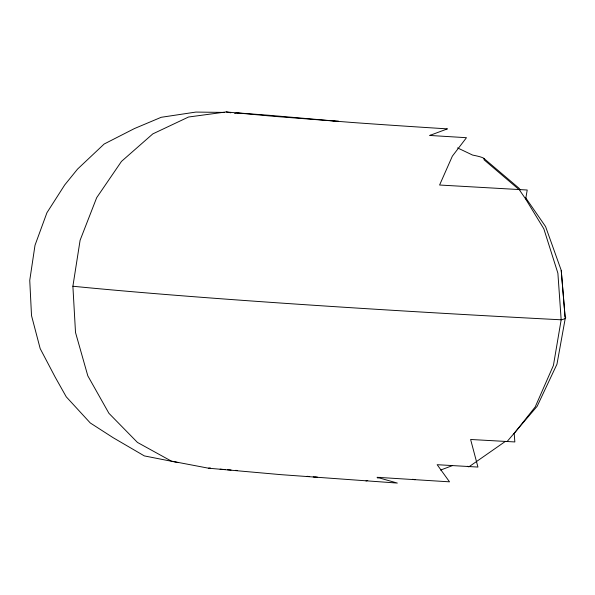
<?xml version="1.0" encoding="UTF-8"?>
<svg xmlns="http://www.w3.org/2000/svg" width="595" height="595" viewBox="0 0 595 595"><rect width="100%" height="100%" fill="white"/><g stroke="black" fill="none" stroke-linecap="round" stroke-linejoin="round"><path stroke-width="0.89" d="M514.192 433.428L514.846 441.944L470.615 439.482L477.941 467.068L437.161 464.695L449.522 481.831L377.051 477.302L397.326 483.066L280.862 474.646L208.488 468.198L171.397 461.132L137.438 442.42L108.93 413.317L87.807 375.817L75.513 332.471L72.888 286.24L80.102 240.261L96.68 197.681L121.477 161.401L152.811 133.89L188.541 117.014L226.234 111.934L273.715 116.315L353.668 122.585A477.354 15.834 2.8 0 0 447.44 128.87L429.709 135.452L466.465 137.698L452.356 156.15L439.593 185.023L527.215 190.013L525.675 199.035M513.998 433.673L535.202 406.95L553.424 365.412L561.167 319.798L557.887 273.202L543.83 228.8L525.497 198.745L519.346 189.835L483.943 159.698A483.289 15.753 2.8 0 0 472.609 155.079L457.562 147.91M505.453 441.349L468.853 466.874L467.335 466.257M440.612 470.065L452.557 465.558M365.985 480.961L367.755 480.5M377.49 477.986L380.146 477.302M234.631 113.407L237.346 112.879L269.334 115.311L334.918 121.038M208.488 468.198L210.325 467.953M224.479 112.418L195.896 112.076L161.193 117.297L134.411 128.572L104.155 144.02L77.581 169.062L64.706 184.948L46.931 212.727L35.008 245.266L29.75 280.357L31.513 315.588L40.177 348.581L55.149 377.074L66.253 396.828L90.276 422.971L113.154 437.704L144.347 455.911L178.455 462.635M220.105 469.165L225.587 469.581M227.416 469.723L231.068 469.998M235.642 470.34L237.464 470.481M307.005 476.305L309.675 476.565M313.23 476.9L317.678 477.324A177.392 149.36 -84.3 0 1 314.971 477.22M226.234 111.934L230.756 112.797M237.346 112.879L239.123 113.266M483.78 158.329L519.16 188.355L520.216 189.887M525.504 197.525L545.578 226.569L561.234 270.361L565.25 318.377L556.972 364.185L537.159 406.273L507.126 441.512M561.234 270.361L565.049 316.748A572.234 18.653 2.8 0 1 561.167 319.798A655.393 21.732 2.8 0 1 72.888 286.24M412.61 479.265A440.404 14.354 2.8 0 1 415.005 479.711M430.088 135.273A440.389 14.354 2.8 0 1 431.658 135.571M333.111 121.001A177.392 149.367 -84.3 0 1 338.533 121.187"/></g></svg>
